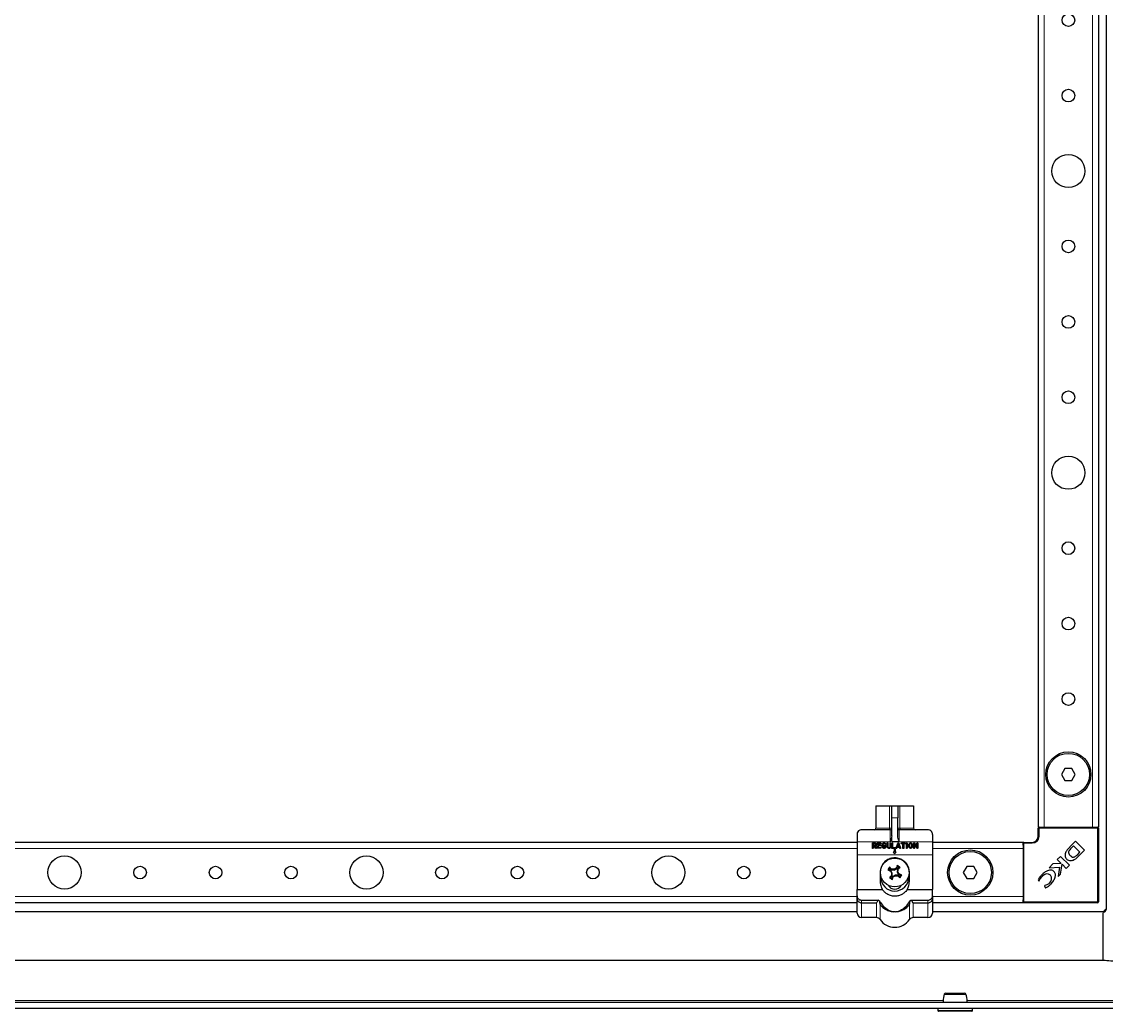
# Model space of a CAD drawing. Header units: millimetres. Extents: x -542 to 1728, y -422 to 1043.
# Drawn here: x 1168.9 to 1528.2, y -264.9 to 63.1 of the extents above; entities that cross this region are included whole.
import ezdxf

# ---------------------------------------------------------------- set-up
doc = ezdxf.new("R2010")
doc.units = ezdxf.units.MM

msp = doc.modelspace()

# ---------------------------------------------------------------- linework, layer by layer
at = {"color": 7, "linetype": 'Continuous', "lineweight": 25}
for p, q in [((1528.11, 858.13), (1528.11, -230.87)), ((1505.61, 831.13), (1505.61, -203.87)), ((1525.61, 831.13), (1525.61, -203.87)), ((1514.45, -184.37), (1513.3, -186.37)), ((1513.3, -186.37), (1514.45, -188.37)), ((1516.76, -184.37), (1514.45, -184.37)), ((1517.92, -186.37), (1516.76, -184.37)), ((1516.76, -188.37), (1517.92, -186.37)), ((1514.45, -188.37), (1516.76, -188.37)), ((1451.86, -196.72), (1451.86, -204.22)), ((1451.86, -196.72), (1456.38, -196.72)), ((1456.38, -196.72), (1457.11, -196.72)), ((1457.11, -196.72), (1459.11, -196.72)), ((1457.11, -200.72), (1457.11, -196.72)), ((1459.11, -196.72), (1459.11, -200.72)), ((1459.11, -196.72), (1459.83, -196.72)), ((1459.83, -196.72), (1464.36, -196.72)), ((1464.36, -196.72), (1464.36, -204.22)), ((1457.11, -206.66), (1457.11, -200.72)), ((1459.11, -206.66), (1459.11, -200.72)), ((1456.61, -204.72), (1447.11, -204.72)), ((1469.11, -204.72), (1459.61, -204.72)), ((1505.61, -203.87), (1505.91, -203.87)), ((1505.61, -206.87), (1505.61, -204.17)), ((1505.91, -203.87), (1506.56, -203.87)), ((1506.56, -203.87), (1507.61, -203.87)), ((1507.61, -203.87), (1523.61, -203.87)), ((1523.61, -203.87), (1524.66, -203.87)), ((1524.66, -203.87), (1525.31, -203.87)), ((1525.31, -203.87), (1525.61, -203.87)), ((1525.61, -204.17), (1525.61, -228.57)), ((1445.61, -206.22), (1445.61, -208.72)), ((1470.61, -206.22), (1470.61, -208.72)), ((1445.61, -208.87), (865.61, -208.87)), ((1445.61, -208.72), (1445.61, -212.98)), ((1450.7, -210.74), (1450.7, -209.08)), ((1450.7, -209.08), (1451.46, -209.08)), ((1451.46, -209.34), (1450.97, -209.34)), ((1450.97, -209.34), (1450.97, -209.84)), ((1450.97, -209.84), (1451.55, -209.84)), ((1451.25, -210.11), (1450.97, -210.11)), ((1450.97, -210.11), (1450.97, -210.74)), ((1451.75, -210.82), (1451.25, -210.11)), ((1451.56, -210.11), (1451.96, -210.68)), ((1452.31, -210.85), (1452.31, -209.08)), ((1452.31, -209.08), (1453.37, -209.08)), ((1453.37, -210.85), (1452.31, -210.85)), ((1453.37, -209.34), (1452.57, -209.34)), ((1452.57, -209.34), (1452.57, -209.75)), ((1452.57, -209.75), (1453.32, -209.75)), ((1453.32, -210.01), (1452.57, -210.01)), ((1452.57, -210.01), (1452.57, -210.59)), ((1452.57, -210.59), (1453.37, -210.59)), ((1454.64, -209.92), (1455.14, -209.92)), ((1454.84, -210.18), (1454.64, -210.18)), ((1455.14, -209.92), (1455.14, -210.21)), ((1455.57, -210.27), (1455.57, -209.19)), ((1455.83, -209.19), (1455.83, -210.26)), ((1456.57, -210.25), (1456.57, -209.19)), ((1456.84, -209.19), (1456.84, -210.25)), ((1457.13, -210.87), (1457.13, -209.21)), ((1458.19, -210.87), (1457.13, -210.87)), ((1457.39, -209.21), (1457.39, -210.61)), ((1457.39, -210.61), (1458.19, -210.61)), ((1458.36, -211.08), (1457.86, -211.08)), ((1457.86, -211.08), (1457.86, -212.08)), ((1458.36, -212.08), (1458.36, -211.08)), ((1458.55, -210.7), (1459.12, -209.16)), ((1458.89, -210.54), (1458.8, -210.79)), ((1459.7, -210.54), (1458.89, -210.54)), ((1459.28, -209.4), (1458.98, -210.28)), ((1458.98, -210.28), (1459.61, -210.28)), ((1459.61, -210.28), (1459.28, -209.4)), ((1459.45, -209.18), (1460.04, -210.7)), ((1459.79, -210.78), (1459.7, -210.54)), ((1460.38, -209.08), (1461.5, -209.08)), ((1460.79, -209.34), (1460.38, -209.34)), ((1460.79, -210.81), (1460.79, -209.34)), ((1461.5, -209.34), (1461.11, -209.34)), ((1461.11, -209.34), (1461.11, -210.81)), ((1461.97, -210.74), (1461.97, -209.21)), ((1462.23, -209.21), (1462.23, -210.74)), ((1464.39, -210.74), (1464.39, -209.18)), ((1465.49, -210.76), (1464.65, -209.5)), ((1464.65, -209.5), (1464.65, -210.74)), ((1464.66, -209.13), (1465.47, -210.37)), ((1465.47, -210.37), (1465.47, -209.19)), ((1465.73, -209.19), (1465.73, -210.74)), ((1470.61, -208.72), (1470.61, -212.98)), ((1500.61, -208.87), (1470.61, -208.87)), ((1500.61, -208.87), (1500.61, -209.17)), ((1500.61, -209.82), (1500.61, -209.17)), ((1500.61, -209.82), (1500.61, -210.87)), ((1500.61, -210.87), (1500.61, -226.87)), ((1500.91, -208.87), (1503.61, -208.87)), ((1516.11, -210.41), (1516.09, -210.43)), ((1518, -208.52), (1516.11, -210.41)), ((1517.26, -210), (1516.6, -210.68)), ((1519.44, -212.18), (1517.26, -210)), ((1520.96, -211.48), (1518, -208.52)), ((1518.97, -213.47), (1520.96, -211.48)), ((1445.61, -212.98), (1445.61, -224.48)), ((1457.61, -212.08), (1458.11, -212.58)), ((1457.86, -212.08), (1457.61, -212.08)), ((1458.11, -212.58), (1458.61, -212.08)), ((1458.61, -212.08), (1458.36, -212.08)), ((1470.61, -212.98), (1470.61, -224.48)), ((1513, -213.53), (1511.94, -214.58)), ((1511.94, -214.58), (1513.18, -215.83)), ((1515.96, -216.48), (1513, -213.53)), ((1518.72, -212.93), (1519.44, -212.18)), ((1453.26, -218.87), (1453.26, -221.87)), ((1456.09, -217.92), (1455.79, -218.03)), ((1456.09, -217.92), (1456.42, -217.42)), ((1456.85, -218.18), (1456.09, -217.92)), ((1456.42, -217.42), (1456.4, -217.09)), ((1456.42, -217.42), (1456.97, -218)), ((1456.85, -218.18), (1456.69, -218.37)), ((1457.29, -219.05), (1456.85, -218.18)), ((1456.97, -218), (1457.07, -217.78)), ((1456.97, -218), (1457.94, -218.05)), ((1457.29, -219.05), (1457.05, -219.1)), ((1457.23, -220.02), (1457.29, -219.05)), ((1457.94, -218.05), (1457.89, -217.82)), ((1457.94, -218.05), (1458.8, -217.61)), ((1458.8, -217.61), (1458.62, -217.45)), ((1458.8, -217.61), (1459.06, -216.86)), ((1458.98, -217.73), (1458.93, -218.7)), ((1458.93, -218.7), (1459.17, -218.65)), ((1458.93, -218.7), (1459.37, -219.57)), ((1459.06, -216.86), (1458.95, -216.55)), ((1459.57, -217.19), (1458.98, -217.73)), ((1458.98, -217.73), (1459.2, -217.84)), ((1459.06, -216.86), (1459.57, -217.19)), ((1459.57, -217.19), (1459.89, -217.16)), ((1462.96, -221.87), (1462.96, -218.87)), ((1481.95, -216.87), (1480.8, -218.87)), ((1480.8, -218.87), (1481.95, -220.87)), ((1484.26, -216.87), (1481.95, -216.87)), ((1485.42, -218.87), (1484.26, -216.87)), ((1484.26, -220.87), (1485.42, -218.87)), ((1510.52, -216), (1509.24, -217.29)), ((1509.24, -217.29), (1512.71, -217.11)), ((1513.18, -215.83), (1510.52, -216)), ((1512.71, -217.11), (1512.24, -220.2)), ((1513.03, -219.41), (1513.52, -216.14)), ((1513.52, -216.14), (1514.91, -217.53)), ((1514.91, -217.53), (1515.96, -216.48)), ((1453.46, -220.37), (1453.26, -220.37)), ((1456.65, -220.56), (1456.33, -220.59)), ((1456.65, -220.56), (1457.23, -220.02)), ((1457.16, -220.89), (1456.65, -220.56)), ((1457.23, -220.02), (1457.01, -219.91)), ((1457.42, -220.14), (1457.16, -220.89)), ((1457.16, -220.89), (1457.26, -221.2)), ((1458.28, -219.7), (1457.42, -220.14)), ((1457.42, -220.14), (1457.6, -220.3)), ((1458.28, -219.7), (1458.33, -219.93)), ((1459.25, -219.75), (1458.28, -219.7)), ((1459.25, -219.75), (1459.15, -219.97)), ((1459.79, -220.33), (1459.25, -219.75)), ((1459.37, -219.57), (1459.53, -219.38)), ((1459.37, -219.57), (1460.12, -219.83)), ((1460.12, -219.83), (1459.79, -220.33)), ((1459.79, -220.33), (1459.82, -220.66)), ((1460.12, -219.83), (1460.43, -219.72)), ((1462.96, -220.37), (1462.76, -220.37)), ((1481.95, -220.87), (1484.26, -220.87)), ((1505.61, -221.25), (1505.86, -221.76)), ((1505.86, -221.76), (1505.97, -221.65)), ((1512.24, -220.2), (1513.03, -219.41)), ((1445.61, -226.62), (1445.61, -224.48)), ((1445.61, -224.48), (1454.02, -224.48)), ((1462.2, -224.48), (1470.61, -224.48)), ((1470.61, -226.62), (1470.61, -224.48)), ((1507.81, -223.19), (1507.67, -223.33)), ((1507.67, -223.33), (1508.01, -224.02)), ((1445.61, -228.87), (865.61, -228.87)), ((1445.61, -227.53), (1445.61, -226.62)), ((1445.61, -232.32), (1445.61, -227.53)), ((1447.11, -228.01), (1452.63, -228.01)), ((1447.11, -228.91), (1452.02, -228.91)), ((1463.59, -228.01), (1469.11, -228.01)), ((1464.2, -228.91), (1469.11, -228.91)), ((1470.61, -226.62), (1470.61, -227.53)), ((1470.61, -227.53), (1470.61, -232.32)), ((1500.61, -228.87), (1470.61, -228.87)), ((1500.61, -226.87), (1500.61, -227.93)), ((1500.61, -228.57), (1500.61, -227.93)), ((1500.61, -228.57), (1500.61, -228.87)), ((1525.31, -228.87), (1500.91, -228.87)), ((1445.61, -231.87), (839.11, -231.87)), ((1527.11, -231.87), (1470.61, -231.87)), ((1527.11, -247.87), (1527.11, -232.2)), ((1452.02, -233.82), (1447.11, -233.82)), ((1469.11, -233.82), (1464.2, -233.82)), ((839.11, -247.87), (1527.11, -247.87)), ((788.41, -261.87), (1577.81, -261.87)), ((788.41, -263.87), (1577.81, -263.87)), ((1472.36, -263.87), (1472.36, -264.62)), ((1483.61, -264.87), (1472.61, -264.87)), ((1483.86, -264.62), (1483.86, -263.87))]:
    msp.add_line(p, q, dxfattribs=at)
at = {"color": 8, "linetype": 'Continuous', "lineweight": 18}
for p, q in [((1507.61, 831.13), (1507.61, -203.87)), ((1523.61, 831.13), (1523.61, -203.87)), ((1456.38, -204.22), (1456.38, -196.72)), ((1459.83, -196.72), (1459.83, -204.22)), ((1459.11, -200.72), (1457.11, -200.72)), ((1451.86, -204.22), (1456.38, -204.22)), ((1456.38, -204.22), (1457.11, -204.22)), ((1456.61, -208.72), (1456.61, -204.72)), ((1459.11, -204.22), (1459.83, -204.22)), ((1459.61, -204.72), (1459.61, -208.65)), ((1459.83, -204.22), (1464.36, -204.22)), ((1505.61, -204.17), (1505.91, -204.17)), ((1505.91, -204.17), (1505.91, -203.87)), ((1505.91, -204.17), (1505.91, -206.87)), ((1525.31, -204.17), (1505.91, -204.17)), ((1525.31, -204.17), (1525.31, -203.87)), ((1525.31, -228.57), (1525.31, -204.17)), ((1525.31, -204.17), (1525.61, -204.17)), ((1457.11, -208.72), (1457.11, -206.66)), ((1505.61, -206.87), (1505.91, -206.87)), ((1445.61, -210.87), (865.61, -210.87)), ((1456.61, -208.72), (1445.61, -208.72)), ((1470.61, -208.72), (1457.11, -208.72)), ((1500.61, -210.87), (1470.61, -210.87)), ((1500.61, -209.17), (1500.91, -209.17)), ((1500.91, -209.17), (1500.91, -208.87)), ((1503.61, -209.17), (1500.91, -209.17)), ((1500.91, -209.17), (1500.91, -228.57)), ((1503.61, -208.87), (1503.61, -209.17)), ((1470.61, -212.98), (1445.61, -212.98)), ((1445.61, -226.87), (865.61, -226.87)), ((1447.11, -228.01), (1447.11, -228.91)), ((1447.11, -228.91), (1447.11, -233.82)), ((1452.02, -233.82), (1452.02, -228.91)), ((1453.25, -229.51), (1453.25, -234.47)), ((1462.96, -234.47), (1462.96, -229.51)), ((1464.2, -228.91), (1464.2, -233.82)), ((1469.11, -228.91), (1469.11, -228.01)), ((1469.11, -233.82), (1469.11, -228.91)), ((1500.61, -226.87), (1470.61, -226.87)), ((1500.61, -228.57), (1500.91, -228.57)), ((1500.91, -228.57), (1525.31, -228.57)), ((1500.91, -228.87), (1500.91, -228.57)), ((1525.31, -228.57), (1525.31, -228.87)), ((1525.31, -228.57), (1525.61, -228.57)), ((1474.14, -261.27), (892.08, -261.27)), ((1577.51, -261.27), (1482.08, -261.27)), ((1472.36, -264.62), (1483.86, -264.62))]:
    msp.add_line(p, q, dxfattribs=at)
at = {"color": 8, "linetype": 'Continuous', "lineweight": 18, "flags": 128}
for points in [[(1456.38, -204.22), (1456.38, -204.32), (1456.37, -204.42), (1456.36, -204.5), (1456.34, -204.58), (1456.32, -204.64), (1456.3, -204.69), (1456.27, -204.71), (1456.25, -204.72)], [(1459.97, -204.72), (1459.94, -204.71), (1459.92, -204.69), (1459.89, -204.64), (1459.87, -204.58), (1459.86, -204.5), (1459.84, -204.42), (1459.84, -204.32), (1459.83, -204.22)]]:
    msp.add_lwpolyline(points, dxfattribs=at)
at = {"color": 7, "linetype": 'Continuous', "lineweight": 25}
for centre, radius in [((1515.61, 63.63), 2.1), ((1515.61, 38.63), 2.1), ((1515.61, 13.63), 5.5), ((1515.61, -11.37), 2.1), ((1515.61, -36.37), 2.1), ((1515.61, -61.37), 2.1), ((1515.61, -86.37), 5.5), ((1515.61, -111.37), 2.1), ((1515.61, -136.37), 2.1), ((1515.61, -161.37), 2.1), ((1515.61, -186.37), 7.5), ((1515.61, -186.37), 7), ((1483.11, -218.87), 7.5), ((1483.11, -218.87), 7), ((1183.11, -218.87), 5.5), ((1283.11, -218.87), 5.5), ((1383.11, -218.87), 5.5), ((1458.11, -218.87), 4.75), ((1208.11, -218.87), 2.1), ((1233.11, -218.87), 2.1), ((1258.11, -218.87), 2.1), ((1308.11, -218.87), 2.1), ((1333.11, -218.87), 2.1), ((1358.11, -218.87), 2.1), ((1408.11, -218.87), 2.1), ((1433.11, -218.87), 2.1)]:
    msp.add_circle(centre, radius, dxfattribs=at)
for centre, radius, start, end in [((1451.36, -204.22), 0.5, 270, 0), ((1456.61, -204.22), 0.5, 270, 0), ((1459.61, -204.22), 0.5, 180, 270), ((1464.86, -204.22), 0.5, 180, 270), ((1505.91, -204.17), 0.3, 90, 180), ((1525.31, -204.17), 0.3, 0, 90), ((1503.61, -206.87), 2, 270, 0), ((1500.91, -209.17), 0.3, 90, 180), ((1515.31, -210.27), 4.87, 290.3445, 318.7777), ((1514.53, -208.45), 6.12, 306.9888, 313.0744), ((1518.83, -258.43), 74.88, 146.4919, 147.3486), ((1480.52, -153.57), 69.05, 249.0058, 249.8057), ((1407.43, -265.77), 69.05, 44.0348, 44.8347), ((1524.59, -185.11), 75.61, 206.0937, 206.7115), ((1532.56, -222.89), 75.61, 177.129, 177.7468), ((1454.1, -293.33), 75.61, 87.129, 87.7468), ((1491.87, -285.36), 75.61, 116.0937, 116.7115), ((1523.42, -241.29), 69.05, 159.0058, 159.8057), ((1418.56, -279.59), 74.88, 56.4919, 57.3486), ((1383.65, -214.86), 75.61, 357.129, 357.7468), ((1391.63, -252.64), 75.61, 26.0937, 26.7115), ((1411.21, -168.2), 69.05, 314.0348, 314.8347), ((1458.11, -220.37), 4.65, 180, 0), ((1505.01, -269.55), 69.05, 134.0348, 134.8347), ((1497.66, -158.15), 74.88, 236.4919, 237.3486), ((1392.8, -196.46), 69.05, 339.0058, 339.8057), ((1424.35, -152.39), 75.61, 296.0937, 296.7115), ((1462.12, -144.42), 75.61, 267.129, 267.7468), ((1508.79, -171.98), 69.05, 224.0348, 224.8347), ((1435.7, -284.18), 69.05, 69.0058, 69.8057), ((1397.39, -179.32), 74.88, 326.4919, 327.3486), ((1508.54, -221.28), 1.94, 53.3097, 142.3464), ((1508.1, -220.88), 1.97, 308.454, 35.887), ((1458.11, -221.87), 2.5, 209.1764, 330.8236), ((1500.91, -228.57), 0.3, 180, 270), ((1525.31, -228.57), 0.3, 270, 0), ((1447.11, -232.32), 1.5, 180, 270), ((1469.11, -232.32), 1.5, 270, 0), ((1452.02, -235.32), 1.5, 34.5604, 90), ((1458.11, -231.13), 5.9, 214.5604, 325.4396), ((1464.2, -235.32), 1.5, 90, 145.4396), ((1475, -259.37), 0.5, 89.9982, 165.4001), ((1481.22, -259.37), 0.5, 15.316, 90.0228), ((1472.61, -264.62), 0.25, 180, 270), ((1483.61, -264.62), 0.25, 270, 0)]:
    msp.add_arc(centre, radius, start, end, dxfattribs=at)
at = {"color": 8, "linetype": 'Continuous', "lineweight": 18}
msp.add_arc((1503.61, -206.87), 2.3, 270, 0, dxfattribs=at)
at = {"color": 7, "linetype": 'Continuous', "lineweight": 25}
msp.add_ellipse((16886.29, -208.72), major_axis=(15429.18, 0), ratio=0.000259, start_param=3.123591, end_param=3.141593, dxfattribs=at)
for points, knots in [([(1447.11, -204.72), (1447.11, -204.72), (1447.04, -204.72), (1446.69, -204.75), (1446.16, -204.98), (1445.69, -205.56), (1445.63, -206.04), (1445.61, -206.22)], [0, 0, 0, 0, 0.003231, 0.101221, 0.514725, 0.80586, 1, 1, 1, 1]), ([(1470.61, -206.22), (1470.59, -206.04), (1470.53, -205.56), (1470.06, -204.98), (1469.53, -204.75), (1469.18, -204.72), (1469.11, -204.72), (1469.11, -204.72)], [0, 0, 0, 0, 0.19414, 0.485275, 0.898779, 0.996769, 1, 1, 1, 1]), ([(1457.11, -206.66), (1457.07, -207), (1456.99, -207.7), (1456.73, -208.37), (1456.61, -208.72), (1456.61, -208.72)], [0, 0, 0, 0, 0.475461, 0.994056, 1, 1, 1, 1]), ([(1459.61, -208.65), (1459.61, -208.65), (1459.61, -208.65), (1459.6, -208.65), (1459.59, -208.63), (1459.55, -208.55), (1459.43, -208.21), (1459.21, -207.58), (1459.14, -206.99), (1459.11, -206.66)], [0, 0, 0, 0, 0.00167, 0.003889, 0.009531, 0.034361, 0.132751, 0.526214, 1, 1, 1, 1]), ([(1450.82, -210.87), (1450.8, -210.87), (1450.76, -210.87), (1450.72, -210.83), (1450.7, -210.79), (1450.7, -210.76), (1450.7, -210.74)], [0, 0, 0, 0, 0.280437, 0.558281, 0.778899, 1, 1, 1, 1]), ([(1450.97, -210.74), (1450.96, -210.76), (1450.96, -210.8), (1450.92, -210.85), (1450.87, -210.87), (1450.84, -210.87), (1450.82, -210.87)], [0, 0, 0, 0, 0.280498, 0.558325, 0.778868, 1, 1, 1, 1]), ([(1451.46, -209.08), (1451.53, -209.08), (1451.67, -209.09), (1451.78, -209.18), (1451.83, -209.21)], [0, 0, 0, 0, 0.559747, 1, 1, 1, 1]), ([(1451.65, -209.41), (1451.62, -209.39), (1451.56, -209.35), (1451.49, -209.34), (1451.46, -209.34)], [0, 0, 0, 0, 0.559136, 1, 1, 1, 1]), ([(1451.55, -209.84), (1451.58, -209.84), (1451.61, -209.83), (1451.64, -209.81), (1451.66, -209.8)], [0, 0, 0, 0, 0.558174, 1, 1, 1, 1]), ([(1451.8, -210.02), (1451.76, -210.04), (1451.68, -210.09), (1451.6, -210.1), (1451.56, -210.11)], [0, 0, 0, 0, 0.56031, 1, 1, 1, 1]), ([(1451.73, -209.6), (1451.73, -209.56), (1451.72, -209.49), (1451.67, -209.43), (1451.65, -209.41)], [0, 0, 0, 0, 0.559692, 1, 1, 1, 1]), ([(1451.66, -209.8), (1451.67, -209.78), (1451.7, -209.75), (1451.73, -209.69), (1451.73, -209.63), (1451.73, -209.6)], [0, 0, 0, 0, 0.279917, 0.56006, 1, 1, 1, 1]), ([(1451.84, -210.87), (1451.83, -210.87), (1451.81, -210.87), (1451.78, -210.85), (1451.76, -210.83), (1451.75, -210.82)], [0, 0, 0, 0, 0.28022, 0.561305, 1, 1, 1, 1]), ([(1452, -209.6), (1451.99, -209.69), (1451.97, -209.86), (1451.85, -209.97), (1451.8, -210.02)], [0, 0, 0, 0, 0.5594568, 1, 1, 1, 1]), ([(1451.83, -209.21), (1451.88, -209.28), (1451.98, -209.39), (1451.99, -209.54), (1452, -209.6)], [0, 0, 0, 0, 0.558947, 1, 1, 1, 1]), ([(1452, -210.74), (1451.99, -210.76), (1451.98, -210.81), (1451.94, -210.85), (1451.89, -210.87), (1451.86, -210.87), (1451.84, -210.87)], [0, 0, 0, 0, 0.278138, 0.5585442, 0.7791606, 1, 1, 1, 1]), ([(1451.96, -210.68), (1451.97, -210.69), (1451.99, -210.71), (1451.99, -210.73), (1452, -210.74)], [0, 0, 0, 0, 0.561079, 1, 1, 1, 1]), ([(1453.32, -209.75), (1453.34, -209.75), (1453.38, -209.75), (1453.44, -209.78), (1453.47, -209.83), (1453.47, -209.86), (1453.47, -209.88)], [0, 0, 0, 0, 0.280945, 0.559897, 0.779525, 1, 1, 1, 1]), ([(1453.47, -209.88), (1453.47, -209.9), (1453.47, -209.95), (1453.41, -210.01), (1453.35, -210.01), (1453.32, -210.01)], [0, 0, 0, 0, 0.281099, 0.559768, 1, 1, 1, 1]), ([(1453.37, -209.08), (1453.39, -209.08), (1453.44, -209.08), (1453.49, -209.11), (1453.52, -209.16), (1453.52, -209.19), (1453.52, -209.21)], [0, 0, 0, 0, 0.280872, 0.559701, 0.779382, 1, 1, 1, 1]), ([(1453.52, -209.21), (1453.52, -209.23), (1453.52, -209.27), (1453.46, -209.33), (1453.4, -209.34), (1453.37, -209.34)], [0, 0, 0, 0, 0.281053, 0.559663, 1, 1, 1, 1]), ([(1453.37, -210.59), (1453.39, -210.59), (1453.43, -210.59), (1453.49, -210.62), (1453.52, -210.67), (1453.52, -210.7), (1453.52, -210.72)], [0, 0, 0, 0, 0.280912, 0.559714, 0.779499, 1, 1, 1, 1]), ([(1453.52, -210.72), (1453.52, -210.74), (1453.52, -210.78), (1453.46, -210.84), (1453.41, -210.85), (1453.37, -210.85)], [0, 0, 0, 0, 0.281214, 0.559901, 1, 1, 1, 1]), ([(1453.87, -209.98), (1453.87, -209.84), (1453.88, -209.6), (1454.01, -209.39), (1454.06, -209.3)], [0, 0, 0, 0, 0.5603404, 1, 1, 1, 1]), ([(1454.06, -210.58), (1453.99, -210.48), (1453.88, -210.29), (1453.87, -210.07), (1453.87, -209.98)], [0, 0, 0, 0, 0.559347, 1, 1, 1, 1]), ([(1454.06, -209.3), (1454.14, -209.22), (1454.27, -209.08), (1454.47, -209.06), (1454.55, -209.05)], [0, 0, 0, 0, 0.559217, 1, 1, 1, 1]), ([(1454.58, -210.87), (1454.53, -210.87), (1454.41, -210.86), (1454.21, -210.77), (1454.12, -210.65), (1454.06, -210.58)], [0, 0, 0, 0, 0.280314, 0.560507, 1, 1, 1, 1]), ([(1454.54, -209.32), (1454.51, -209.32), (1454.44, -209.33), (1454.31, -209.4), (1454.16, -209.61), (1454.14, -209.83), (1454.13, -209.98)], [0, 0, 0, 0, 0.125332, 0.250695, 0.500738, 1, 1, 1, 1]), ([(1454.13, -209.98), (1454.13, -210.06), (1454.14, -210.21), (1454.22, -210.35), (1454.25, -210.41)], [0, 0, 0, 0, 0.55998, 1, 1, 1, 1]), ([(1454.25, -210.41), (1454.3, -210.47), (1454.38, -210.58), (1454.52, -210.6), (1454.58, -210.61)], [0, 0, 0, 0, 0.560858, 1, 1, 1, 1]), ([(1454.51, -210.05), (1454.51, -210.03), (1454.52, -209.99), (1454.55, -209.94), (1454.6, -209.92), (1454.63, -209.92), (1454.64, -209.92)], [0, 0, 0, 0, 0.280637, 0.55889, 0.779144, 1, 1, 1, 1]), ([(1454.64, -210.18), (1454.62, -210.18), (1454.58, -210.18), (1454.53, -210.14), (1454.52, -210.09), (1454.51, -210.06), (1454.51, -210.05)], [0, 0, 0, 0, 0.280664, 0.558735, 0.779002, 1, 1, 1, 1]), ([(1454.74, -209.36), (1454.7, -209.35), (1454.64, -209.32), (1454.57, -209.32), (1454.54, -209.32)], [0, 0, 0, 0, 0.558634, 1, 1, 1, 1]), ([(1454.55, -209.05), (1454.62, -209.05), (1454.75, -209.06), (1454.86, -209.12), (1454.9, -209.14)], [0, 0, 0, 0, 0.560514, 1, 1, 1, 1]), ([(1454.58, -210.61), (1454.6, -210.61), (1454.66, -210.61), (1454.76, -210.55), (1454.79, -210.49), (1454.81, -210.44)], [0, 0, 0, 0, 0.281265, 0.561609, 1, 1, 1, 1]), ([(1454.93, -210.75), (1454.87, -210.79), (1454.77, -210.86), (1454.64, -210.87), (1454.58, -210.87)], [0, 0, 0, 0, 0.558998, 1, 1, 1, 1]), ([(1454.84, -209.48), (1454.82, -209.45), (1454.79, -209.41), (1454.75, -209.38), (1454.74, -209.36)], [0, 0, 0, 0, 0.560467, 1, 1, 1, 1]), ([(1454.81, -210.44), (1454.82, -210.39), (1454.84, -210.31), (1454.84, -210.22), (1454.84, -210.18)], [0, 0, 0, 0, 0.559597, 1, 1, 1, 1]), ([(1454.95, -209.54), (1454.92, -209.54), (1454.88, -209.53), (1454.85, -209.49), (1454.84, -209.48)], [0, 0, 0, 0, 0.558039, 1, 1, 1, 1]), ([(1454.9, -209.14), (1454.94, -209.17), (1455, -209.23), (1455.05, -209.3), (1455.07, -209.33)], [0, 0, 0, 0, 0.559542, 1, 1, 1, 1]), ([(1455.14, -210.21), (1455.13, -210.33), (1455.12, -210.53), (1454.99, -210.68), (1454.93, -210.75)], [0, 0, 0, 0, 0.560493, 1, 1, 1, 1]), ([(1455.1, -209.41), (1455.1, -209.43), (1455.09, -209.47), (1455.04, -209.51), (1455, -209.54), (1454.96, -209.54), (1454.95, -209.54)], [0, 0, 0, 0, 0.2777088, 0.5582085, 0.77892, 1, 1, 1, 1]), ([(1455.07, -209.33), (1455.08, -209.34), (1455.1, -209.37), (1455.1, -209.4), (1455.1, -209.41)], [0, 0, 0, 0, 0.560691, 1, 1, 1, 1]), ([(1455.57, -209.19), (1455.57, -209.17), (1455.57, -209.13), (1455.6, -209.08), (1455.64, -209.06), (1455.67, -209.05), (1455.69, -209.05)], [0, 0, 0, 0, 0.280849, 0.55949, 0.779158, 1, 1, 1, 1]), ([(1455.78, -210.74), (1455.71, -210.66), (1455.59, -210.53), (1455.57, -210.35), (1455.57, -210.27)], [0, 0, 0, 0, 0.558332, 1, 1, 1, 1]), ([(1455.69, -209.05), (1455.71, -209.05), (1455.75, -209.06), (1455.8, -209.09), (1455.83, -209.14), (1455.83, -209.17), (1455.83, -209.19)], [0, 0, 0, 0, 0.2809103, 0.559174, 0.7791663, 1, 1, 1, 1]), ([(1456.23, -210.87), (1456.14, -210.87), (1455.97, -210.87), (1455.84, -210.78), (1455.78, -210.74)], [0, 0, 0, 0, 0.5592502, 1, 1, 1, 1]), ([(1455.83, -210.26), (1455.84, -210.32), (1455.84, -210.43), (1455.92, -210.5), (1455.95, -210.53)], [0, 0, 0, 0, 0.560313, 1, 1, 1, 1]), ([(1455.95, -210.53), (1455.99, -210.56), (1456.07, -210.61), (1456.17, -210.61), (1456.21, -210.61)], [0, 0, 0, 0, 0.559441, 1, 1, 1, 1]), ([(1456.21, -210.61), (1456.26, -210.61), (1456.37, -210.59), (1456.5, -210.51), (1456.57, -210.38), (1456.57, -210.29), (1456.57, -210.25)], [0, 0, 0, 0, 0.280935, 0.559487, 0.779245, 1, 1, 1, 1]), ([(1456.84, -210.25), (1456.83, -210.34), (1456.82, -210.53), (1456.66, -210.75), (1456.44, -210.85), (1456.3, -210.87), (1456.23, -210.87)], [0, 0, 0, 0, 0.280416, 0.558636, 0.778958, 1, 1, 1, 1]), ([(1456.57, -209.19), (1456.58, -209.17), (1456.58, -209.13), (1456.6, -209.08), (1456.65, -209.06), (1456.68, -209.05), (1456.7, -209.05)], [0, 0, 0, 0, 0.2809002, 0.5594983, 0.7791483, 1, 1, 1, 1]), ([(1456.7, -209.05), (1456.72, -209.05), (1456.76, -209.06), (1456.81, -209.09), (1456.84, -209.14), (1456.84, -209.17), (1456.84, -209.19)], [0, 0, 0, 0, 0.2808885, 0.5590229, 0.7791551, 1, 1, 1, 1]), ([(1457.13, -209.21), (1457.13, -209.19), (1457.13, -209.15), (1457.16, -209.1), (1457.2, -209.08), (1457.23, -209.08), (1457.25, -209.08)], [0, 0, 0, 0, 0.280912, 0.559405, 0.779108, 1, 1, 1, 1]), ([(1457.25, -209.08), (1457.27, -209.08), (1457.31, -209.08), (1457.36, -209.11), (1457.39, -209.16), (1457.39, -209.19), (1457.39, -209.21)], [0, 0, 0, 0, 0.280813, 0.559099, 0.77917, 1, 1, 1, 1]), ([(1458.19, -210.61), (1458.21, -210.61), (1458.25, -210.61), (1458.31, -210.64), (1458.34, -210.69), (1458.34, -210.72), (1458.34, -210.74)], [0, 0, 0, 0, 0.280855, 0.559718, 0.779518, 1, 1, 1, 1]), ([(1458.34, -210.74), (1458.34, -210.76), (1458.34, -210.81), (1458.28, -210.87), (1458.22, -210.87), (1458.19, -210.87)], [0, 0, 0, 0, 0.2812663, 0.5600784, 1, 1, 1, 1]), ([(1458.54, -210.75), (1458.54, -210.74), (1458.54, -210.72), (1458.55, -210.71), (1458.55, -210.7)], [0, 0, 0, 0, 0.5595043, 1, 1, 1, 1]), ([(1458.66, -210.87), (1458.65, -210.87), (1458.61, -210.87), (1458.57, -210.83), (1458.54, -210.79), (1458.54, -210.76), (1458.54, -210.75)], [0, 0, 0, 0, 0.279579, 0.559194, 0.779582, 1, 1, 1, 1]), ([(1458.8, -210.79), (1458.79, -210.8), (1458.78, -210.83), (1458.73, -210.87), (1458.69, -210.87), (1458.66, -210.87)], [0, 0, 0, 0, 0.28077, 0.560807, 1, 1, 1, 1]), ([(1459.12, -209.16), (1459.13, -209.15), (1459.14, -209.11), (1459.19, -209.06), (1459.24, -209.06), (1459.27, -209.05)], [0, 0, 0, 0, 0.2814649, 0.5617718, 1, 1, 1, 1]), ([(1459.27, -209.05), (1459.29, -209.05), (1459.34, -209.06), (1459.41, -209.1), (1459.43, -209.15), (1459.45, -209.18)], [0, 0, 0, 0, 0.281226, 0.561522, 1, 1, 1, 1]), ([(1459.9, -210.87), (1459.89, -210.87), (1459.86, -210.87), (1459.82, -210.84), (1459.8, -210.8), (1459.79, -210.78)], [0, 0, 0, 0, 0.280695, 0.560335, 1, 1, 1, 1]), ([(1460.05, -210.75), (1460.05, -210.77), (1460.04, -210.81), (1460, -210.85), (1459.95, -210.87), (1459.92, -210.87), (1459.9, -210.87)], [0, 0, 0, 0, 0.278517, 0.558613, 0.779333, 1, 1, 1, 1]), ([(1460.04, -210.7), (1460.04, -210.71), (1460.05, -210.73), (1460.05, -210.74), (1460.05, -210.75)], [0, 0, 0, 0, 0.560081, 1, 1, 1, 1]), ([(1460.24, -209.21), (1460.24, -209.19), (1460.25, -209.15), (1460.28, -209.1), (1460.33, -209.08), (1460.36, -209.08), (1460.38, -209.08)], [0, 0, 0, 0, 0.280713, 0.558701, 0.779045, 1, 1, 1, 1]), ([(1460.38, -209.34), (1460.36, -209.34), (1460.32, -209.34), (1460.27, -209.3), (1460.24, -209.26), (1460.24, -209.22), (1460.24, -209.21)], [0, 0, 0, 0, 0.28076, 0.558821, 0.778915, 1, 1, 1, 1]), ([(1460.94, -210.95), (1460.92, -210.95), (1460.87, -210.94), (1460.82, -210.91), (1460.8, -210.86), (1460.79, -210.82), (1460.79, -210.81)], [0, 0, 0, 0, 0.2808221, 0.5590594, 0.7790938, 1, 1, 1, 1]), ([(1461.11, -210.81), (1461.1, -210.83), (1461.1, -210.88), (1461.04, -210.94), (1460.97, -210.94), (1460.94, -210.95)], [0, 0, 0, 0, 0.280801, 0.559621, 1, 1, 1, 1]), ([(1461.5, -209.08), (1461.52, -209.08), (1461.56, -209.08), (1461.62, -209.11), (1461.65, -209.16), (1461.65, -209.19), (1461.66, -209.21)], [0, 0, 0, 0, 0.280951, 0.559967, 0.779431, 1, 1, 1, 1]), ([(1461.66, -209.21), (1461.65, -209.23), (1461.65, -209.28), (1461.59, -209.34), (1461.53, -209.34), (1461.5, -209.34)], [0, 0, 0, 0, 0.281019, 0.559679, 1, 1, 1, 1]), ([(1461.97, -209.21), (1461.97, -209.19), (1461.97, -209.15), (1462, -209.1), (1462.04, -209.08), (1462.07, -209.08), (1462.09, -209.08)], [0, 0, 0, 0, 0.280828, 0.559417, 0.779393, 1, 1, 1, 1]), ([(1462.09, -210.87), (1462.07, -210.87), (1462.03, -210.87), (1461.99, -210.83), (1461.97, -210.79), (1461.97, -210.76), (1461.97, -210.74)], [0, 0, 0, 0, 0.280437, 0.558281, 0.778899, 1, 1, 1, 1]), ([(1462.09, -209.08), (1462.11, -209.08), (1462.15, -209.08), (1462.2, -209.11), (1462.23, -209.16), (1462.23, -209.19), (1462.23, -209.21)], [0, 0, 0, 0, 0.2807653, 0.5591779, 0.7791749, 1, 1, 1, 1]), ([(1462.23, -210.74), (1462.23, -210.76), (1462.23, -210.8), (1462.19, -210.85), (1462.14, -210.87), (1462.1, -210.87), (1462.09, -210.87)], [0, 0, 0, 0, 0.280518, 0.5583, 0.778735, 1, 1, 1, 1]), ([(1462.69, -209.97), (1462.69, -209.85), (1462.71, -209.63), (1462.81, -209.43), (1462.86, -209.35)], [0, 0, 0, 0, 0.559914, 1, 1, 1, 1]), ([(1462.87, -210.59), (1462.81, -210.48), (1462.7, -210.29), (1462.69, -210.07), (1462.69, -209.97)], [0, 0, 0, 0, 0.559149, 1, 1, 1, 1]), ([(1462.86, -209.35), (1462.93, -209.26), (1463.05, -209.09), (1463.25, -209.06), (1463.34, -209.05)], [0, 0, 0, 0, 0.560137, 1, 1, 1, 1]), ([(1463.36, -210.87), (1463.31, -210.87), (1463.2, -210.86), (1463.01, -210.77), (1462.92, -210.66), (1462.87, -210.59)], [0, 0, 0, 0, 0.280367, 0.560574, 1, 1, 1, 1]), ([(1463.05, -209.52), (1463.02, -209.6), (1462.96, -209.75), (1462.95, -209.9), (1462.95, -209.97)], [0, 0, 0, 0, 0.5590754, 1, 1, 1, 1]), ([(1462.95, -209.97), (1462.95, -210.06), (1462.96, -210.21), (1463.03, -210.35), (1463.06, -210.41)], [0, 0, 0, 0, 0.560273, 1, 1, 1, 1]), ([(1463.33, -209.32), (1463.3, -209.32), (1463.23, -209.33), (1463.13, -209.4), (1463.08, -209.47), (1463.05, -209.52)], [0, 0, 0, 0, 0.279832, 0.559843, 1, 1, 1, 1]), ([(1463.06, -210.41), (1463.1, -210.47), (1463.18, -210.58), (1463.31, -210.6), (1463.36, -210.61)], [0, 0, 0, 0, 0.5605673, 1, 1, 1, 1]), ([(1463.68, -209.52), (1463.63, -209.46), (1463.54, -209.34), (1463.4, -209.32), (1463.33, -209.32)], [0, 0, 0, 0, 0.559596, 1, 1, 1, 1]), ([(1463.34, -209.05), (1463.39, -209.06), (1463.51, -209.07), (1463.71, -209.15), (1463.81, -209.27), (1463.87, -209.35)], [0, 0, 0, 0, 0.280496, 0.560765, 1, 1, 1, 1]), ([(1463.36, -210.61), (1463.4, -210.61), (1463.47, -210.6), (1463.6, -210.54), (1463.65, -210.46), (1463.69, -210.41)], [0, 0, 0, 0, 0.280435, 0.560605, 1, 1, 1, 1]), ([(1463.88, -210.59), (1463.8, -210.68), (1463.66, -210.84), (1463.46, -210.86), (1463.36, -210.87)], [0, 0, 0, 0, 0.559137, 1, 1, 1, 1]), ([(1463.79, -209.97), (1463.79, -209.88), (1463.78, -209.72), (1463.71, -209.58), (1463.68, -209.52)], [0, 0, 0, 0, 0.5600457, 1, 1, 1, 1]), ([(1463.69, -210.41), (1463.72, -210.34), (1463.78, -210.19), (1463.79, -210.04), (1463.79, -209.97)], [0, 0, 0, 0, 0.559133, 1, 1, 1, 1]), ([(1463.87, -209.35), (1463.93, -209.46), (1464.04, -209.65), (1464.05, -209.87), (1464.05, -209.97)], [0, 0, 0, 0, 0.559312, 1, 1, 1, 1]), ([(1464.05, -209.97), (1464.05, -210.1), (1464.03, -210.32), (1463.92, -210.51), (1463.88, -210.59)], [0, 0, 0, 0, 0.5598653, 1, 1, 1, 1]), ([(1464.39, -209.18), (1464.39, -209.16), (1464.39, -209.12), (1464.42, -209.08), (1464.46, -209.05), (1464.49, -209.05), (1464.51, -209.05)], [0, 0, 0, 0, 0.280941, 0.559114, 0.779089, 1, 1, 1, 1]), ([(1464.51, -210.87), (1464.49, -210.87), (1464.45, -210.87), (1464.39, -210.82), (1464.39, -210.77), (1464.39, -210.74)], [0, 0, 0, 0, 0.281503, 0.560294, 1, 1, 1, 1]), ([(1464.51, -209.05), (1464.52, -209.05), (1464.56, -209.06), (1464.61, -209.08), (1464.64, -209.11), (1464.66, -209.13)], [0, 0, 0, 0, 0.280638, 0.560877, 1, 1, 1, 1]), ([(1464.65, -210.74), (1464.65, -210.76), (1464.65, -210.8), (1464.61, -210.85), (1464.56, -210.87), (1464.53, -210.87), (1464.51, -210.87)], [0, 0, 0, 0, 0.280569, 0.558477, 0.77887, 1, 1, 1, 1]), ([(1465.47, -209.19), (1465.47, -209.17), (1465.47, -209.13), (1465.5, -209.08), (1465.54, -209.06), (1465.57, -209.05), (1465.59, -209.05)], [0, 0, 0, 0, 0.280888, 0.559482, 0.77927, 1, 1, 1, 1]), ([(1465.61, -210.87), (1465.59, -210.87), (1465.56, -210.87), (1465.52, -210.82), (1465.5, -210.79), (1465.49, -210.76)], [0, 0, 0, 0, 0.278585, 0.558866, 1, 1, 1, 1]), ([(1465.59, -209.05), (1465.61, -209.05), (1465.65, -209.06), (1465.7, -209.09), (1465.73, -209.14), (1465.73, -209.17), (1465.73, -209.19)], [0, 0, 0, 0, 0.280836, 0.55925, 0.779182, 1, 1, 1, 1]), ([(1465.73, -210.74), (1465.73, -210.76), (1465.73, -210.8), (1465.7, -210.85), (1465.66, -210.87), (1465.63, -210.87), (1465.61, -210.87)], [0, 0, 0, 0, 0.280953, 0.559391, 0.779073, 1, 1, 1, 1]), ([(1514.96, -211.76), (1514.85, -211.96), (1514.64, -212.35), (1514.53, -212.98), (1514.57, -213.58), (1514.77, -214.11), (1515.13, -214.55), (1515.64, -214.84), (1516.3, -214.96), (1516.75, -214.87), (1517, -214.83)], [0, 0, 0, 0, 0.138091, 0.265455, 0.384013, 0.496103, 0.605759, 0.71979, 0.847662, 1, 1, 1, 1]), ([(1515.64, -210.91), (1515.5, -211.06), (1515.26, -211.33), (1515.05, -211.63), (1514.96, -211.76)], [0, 0, 0, 0, 0.55183, 1, 1, 1, 1]), ([(1516.09, -210.43), (1516.02, -210.51), (1515.86, -210.67), (1515.71, -210.83), (1515.64, -210.91)], [0, 0, 0, 0, 0.486421, 1, 1, 1, 1]), ([(1516.6, -210.68), (1516.41, -210.88), (1516.06, -211.25), (1515.73, -211.79), (1515.67, -212.23), (1515.74, -212.58), (1515.93, -212.93), (1516.12, -213.14), (1516.23, -213.26)], [0, 0, 0, 0, 0.274676, 0.503042, 0.607381, 0.716579, 0.843412, 1, 1, 1, 1]), ([(1462.96, -218.87), (1462.92, -218.37), (1462.83, -217.36), (1462.05, -215.9), (1460.87, -214.78), (1459.4, -214.11), (1457.78, -213.94), (1456.18, -214.32), (1454.8, -215.2), (1453.82, -216.45), (1453.33, -217.74), (1453.28, -218.54), (1453.26, -218.87)], [0, 0, 0, 0, 0.108524, 0.217459, 0.318088, 0.417791, 0.519828, 0.622975, 0.725929, 0.827131, 0.926323, 1, 1, 1, 1]), ([(1516.23, -213.26), (1516.33, -213.35), (1516.5, -213.51), (1516.78, -213.7), (1517.05, -213.79), (1517.38, -213.79), (1517.78, -213.63), (1518.06, -213.45), (1518.22, -213.34)], [0, 0, 0, 0, 0.176808, 0.319231, 0.43938, 0.552395, 0.749205, 1, 1, 1, 1]), ([(1510.94, -218.62), (1510.78, -218.48), (1510.45, -218.2), (1509.75, -218.03), (1508.87, -218.16), (1507.8, -218.73), (1507.11, -219.36), (1506.71, -219.73)], [0, 0, 0, 0, 0.130532, 0.266031, 0.423997, 0.666819, 1, 1, 1, 1]), ([(1509.74, -222.78), (1510.07, -222.41), (1510.68, -221.71), (1511.23, -220.54), (1511.37, -219.6), (1511.22, -218.96), (1511.03, -218.73), (1510.94, -218.62)], [0, 0, 0, 0, 0.315674, 0.58952, 0.813199, 0.909026, 1, 1, 1, 1]), ([(1453.26, -221.87), (1453.34, -222.5), (1453.52, -223.77), (1453.98, -224.41), (1454.01, -224.46), (1454.02, -224.48)], [0, 0, 0, 0, 0.417668, 0.852903, 1, 1, 1, 1]), ([(1462.2, -224.48), (1462.25, -224.4), (1462.36, -224.23), (1462.88, -223.16), (1462.94, -222.17), (1462.96, -221.87)], [0, 0, 0, 0, 0.378823, 0.812228, 1, 1, 1, 1]), ([(1506.71, -219.73), (1506.47, -220), (1506.04, -220.46), (1505.74, -221.02), (1505.61, -221.25)], [0, 0, 0, 0, 0.577653, 1, 1, 1, 1]), ([(1505.97, -221.65), (1506.11, -221.34), (1506.38, -220.76), (1506.8, -220.3), (1507, -220.09)], [0, 0, 0, 0, 0.547643, 1, 1, 1, 1]), ([(1509.32, -222.42), (1509.06, -222.64), (1508.62, -223.02), (1508.05, -223.14), (1507.81, -223.19)], [0, 0, 0, 0, 0.5796082, 1, 1, 1, 1]), ([(1462.2, -224.48), (1462.18, -224.51), (1462.14, -224.58), (1461.78, -225.08), (1461.13, -225.71), (1460.2, -226.3), (1459.05, -226.69), (1457.72, -226.77), (1456.38, -226.47), (1455.25, -225.85), (1454.52, -225.17), (1454.14, -224.67), (1454.02, -224.49), (1454.02, -224.48), (1454.02, -224.48)], [0, 0, 0, 0, 0.088505, 0.177138, 0.262858, 0.344694, 0.430485, 0.525193, 0.625645, 0.723911, 0.812494, 0.894483, 0.978997, 1, 1, 1, 1]), ([(1508.01, -224.02), (1508.34, -223.84), (1508.97, -223.5), (1509.5, -223.01), (1509.74, -222.78)], [0, 0, 0, 0, 0.5368, 1, 1, 1, 1]), ([(1445.61, -226.62), (1445.62, -226.76), (1445.65, -227.04), (1445.89, -227.45), (1446.25, -227.78), (1446.68, -227.98), (1446.98, -228), (1447.11, -228.01)], [0, 0, 0, 0, 0.205683, 0.411346, 0.618649, 0.832339, 1, 1, 1, 1]), ([(1445.61, -227.53), (1445.61, -227.54), (1445.61, -227.64), (1445.65, -227.9), (1445.81, -228.27), (1446.15, -228.62), (1446.6, -228.86), (1446.94, -228.89), (1447.11, -228.91)], [0, 0, 0, 0, 0.017854, 0.141405, 0.356083, 0.570731, 0.785365, 1, 1, 1, 1]), ([(1452.02, -228.91), (1452.03, -228.91), (1452.04, -228.91), (1452.07, -228.9), (1452.14, -228.86), (1452.27, -228.71), (1452.43, -228.42), (1452.56, -228.16), (1452.63, -228.01)], [0, 0, 0, 0, 0.008383, 0.019125, 0.04457, 0.140638, 0.521171, 1, 1, 1, 1]), ([(1452.99, -228.25), (1452.98, -228.23), (1452.87, -228.14), (1452.74, -228.07), (1452.63, -228.01)], [0, 0, 0, 0, 0.161974, 1, 1, 1, 1]), ([(1452.99, -228.25), (1453.02, -228.4), (1453.06, -228.68), (1453.13, -229.02), (1453.17, -229.26), (1453.23, -229.43), (1453.25, -229.51)], [0, 0, 0, 0, 0.3830058, 0.6904476, 0.8476528, 1, 1, 1, 1]), ([(1452.99, -228.25), (1453.29, -228.71), (1454.01, -229.81), (1455.4, -230.98), (1456.75, -231.7), (1457.56, -231.82), (1457.85, -231.86)], [0, 0, 0, 0, 0.255351, 0.615516, 0.86211, 1, 1, 1, 1]), ([(1453.25, -229.51), (1453.44, -229.73), (1453.96, -230.36), (1455.06, -231.15), (1456.46, -231.72), (1457.42, -231.82), (1457.85, -231.86)], [0, 0, 0, 0, 0.169618, 0.470039, 0.762685, 1, 1, 1, 1]), ([(1458.37, -231.86), (1458.58, -231.83), (1459.31, -231.74), (1460.67, -231.1), (1462.14, -229.9), (1462.91, -228.73), (1463.22, -228.25)], [0, 0, 0, 0, 0.101651, 0.345128, 0.729048, 1, 1, 1, 1]), ([(1458.37, -231.86), (1458.8, -231.82), (1459.75, -231.72), (1461.15, -231.15), (1462.26, -230.36), (1462.78, -229.73), (1462.96, -229.51)], [0, 0, 0, 0, 0.237351, 0.529954, 0.830331, 1, 1, 1, 1]), ([(1462.96, -229.51), (1462.97, -229.5), (1462.97, -229.5), (1462.98, -229.49), (1462.99, -229.45), (1463.02, -229.36), (1463.09, -229.04), (1463.16, -228.66), (1463.21, -228.34), (1463.22, -228.25)], [0, 0, 0, 0, 0.003748, 0.008698, 0.018275, 0.054741, 0.199177, 0.774578, 1, 1, 1, 1]), ([(1463.59, -228.01), (1463.49, -228.07), (1463.36, -228.13), (1463.25, -228.23), (1463.22, -228.25)], [0, 0, 0, 0, 0.789403, 1, 1, 1, 1]), ([(1463.59, -228.01), (1463.62, -228.07), (1463.68, -228.21), (1463.78, -228.41), (1463.87, -228.58), (1463.94, -228.69), (1464, -228.77), (1464.04, -228.82), (1464.08, -228.85), (1464.11, -228.88), (1464.14, -228.89), (1464.17, -228.9), (1464.18, -228.91), (1464.2, -228.91), (1464.2, -228.91)], [0, 0, 0, 0, 0.193858, 0.459768, 0.637307, 0.756, 0.835565, 0.889145, 0.925488, 0.950425, 0.97632, 0.986721, 0.99531, 1, 1, 1, 1]), ([(1469.11, -228.01), (1469.28, -228), (1469.61, -227.96), (1470.06, -227.71), (1470.4, -227.35), (1470.58, -226.96), (1470.6, -226.72), (1470.61, -226.62)], [0, 0, 0, 0, 0.2129, 0.425707, 0.640613, 0.853382, 1, 1, 1, 1]), ([(1469.11, -228.91), (1469.28, -228.89), (1469.61, -228.86), (1470.06, -228.62), (1470.41, -228.27), (1470.57, -227.9), (1470.61, -227.64), (1470.61, -227.54), (1470.61, -227.53)], [0, 0, 0, 0, 0.214635, 0.429269, 0.643917, 0.858595, 0.982146, 1, 1, 1, 1]), ([(1458.37, -231.86), (1458.27, -231.87), (1458.1, -231.87), (1457.92, -231.86), (1457.85, -231.86)], [0, 0, 0, 0, 0.558993, 1, 1, 1, 1]), ([(1528.15, -230.87), (1528.13, -231.01), (1528.1, -231.25), (1527.97, -231.45), (1527.85, -231.54), (1527.8, -231.65), (1527.78, -231.72), (1527.76, -231.77), (1527.75, -231.81), (1527.73, -231.85), (1527.7, -231.89), (1527.64, -231.95), (1527.52, -232.01), (1527.33, -232.04), (1527.19, -232.04), (1527.11, -232.04)], [0, 0, 0, 0, 0.233411, 0.418546, 0.549351, 0.595026, 0.631329, 0.647111, 0.661994, 0.676639, 0.691742, 0.725563, 0.766794, 0.872627, 1, 1, 1, 1]), ([(1527.11, -247.87), (1528.84, -248.04), (1531.98, -248.35), (1536.3, -247.83), (1539.73, -246.41), (1541.95, -244.09), (1543.03, -241.32), (1543.35, -238.27), (1543.06, -234.71), (1542.44, -232.22), (1542.11, -230.87)], [0, 0, 0, 0, 0.176713, 0.320911, 0.440308, 0.54837, 0.6374, 0.738878, 0.858543, 1, 1, 1, 1]), ([(1528.11, -230.87), (1527.96, -231.1), (1527.69, -231.5), (1527.29, -231.76), (1527.11, -231.87)], [0, 0, 0, 0, 0.5615605, 1, 1, 1, 1]), ([(1474.52, -259.22), (1474.33, -259.96), (1474.11, -260.83), (1474.09, -261.74), (1474.09, -261.87)], [0, 0, 0, 0, 0.8581496, 1, 1, 1, 1]), ([(1475, -258.87), (1475.04, -258.87), (1475.12, -258.87), (1475.68, -258.87), (1476.48, -258.87), (1477.48, -258.87), (1478.54, -258.87), (1479.33, -258.87), (1479.72, -258.87), (1479.81, -258.87)], [0, 0, 0, 0, 0.1585142, 0.3172777, 0.4758628, 0.6342467, 0.7924771, 0.950708, 1, 1, 1, 1]), ([(1479.81, -258.87), (1480, -258.87), (1480.47, -258.87), (1481.02, -258.87), (1481.15, -258.87), (1481.21, -258.87)], [0, 0, 0, 0, 0.256553, 0.627981, 1, 1, 1, 1]), ([(1482.13, -261.87), (1482.13, -261.74), (1482.11, -260.83), (1481.89, -259.96), (1481.7, -259.22)], [0, 0, 0, 0, 0.14185, 1, 1, 1, 1])]:
    msp.add_open_spline(points, degree=3, knots=knots, dxfattribs=at)
at = {"color": 8, "linetype": 'Continuous', "lineweight": 18}
for points, knots in [([(1480.08, -259.25), (1479.97, -259.25), (1479.52, -259.25), (1479, -259.25), (1478.2, -259.25), (1477.38, -259.25), (1476.24, -259.25), (1475.29, -259.25), (1474.7, -259.25), (1474.45, -259.25), (1474.52, -259.25), (1474.52, -259.25)], [0, 0, 0, 0, 0.048751, 0.204942, 0.205393, 0.362034, 0.518827, 0.675799, 0.832923, 0.989778, 1, 1, 1, 1]), ([(1481.67, -259.25), (1481.68, -259.25), (1481.74, -259.25), (1481.43, -259.25), (1480.85, -259.25), (1480.3, -259.25), (1480.08, -259.25)], [0, 0, 0, 0, 0.0832709, 0.4242844, 0.7647248, 1, 1, 1, 1])]:
    msp.add_open_spline(points, degree=3, knots=knots, dxfattribs=at)

doc.saveas('drawing.dxf')
